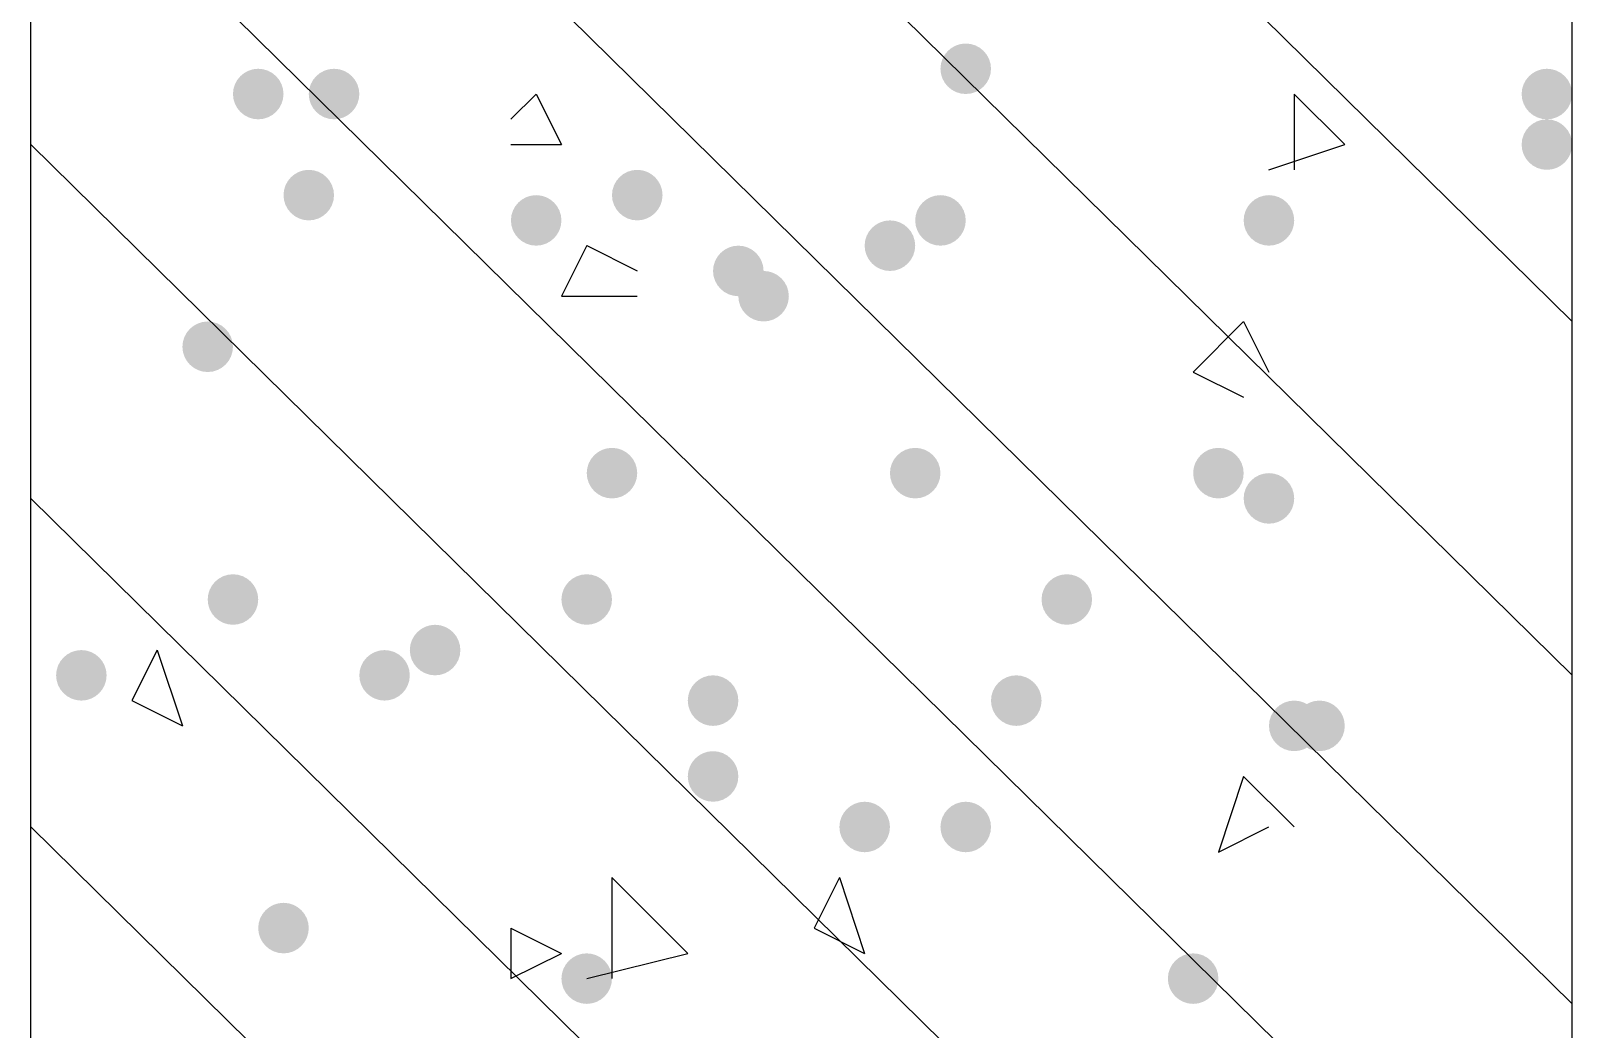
# Model space of a CAD drawing. Header units: inches. Extents: x 11 to 286, y 6 to 196.
# Drawn here: x 184.841 to 187.424, y 93.909 to 95.582 of the extents above; entities that cross this region are included whole.
import ezdxf

# ---------------------------------------------------------------- set-up
doc = ezdxf.new("R2010")
doc.units = ezdxf.units.IN
doc.header["$MEASUREMENT"] = 0
doc.layers.add('PDF_几何图形', color=7, linetype='Continuous')
doc.layers.add('PDF_实体填充', color=7, linetype='Continuous', true_color=0xffffff)

msp = doc.modelspace()

# ---------------------------------------------------------------- hatches: boundary and pattern name
at = {"layer": 'PDF_实体填充', "transparency": 33554559}
h = msp.add_hatch(color=7, dxfattribs=at)
edge = h.paths.add_edge_path(flags=0)
edge.add_spline(control_points=[(186.4501, 95.5181), (186.4501, 95.4948), (186.4311, 95.4758), (186.4078, 95.4758)], knot_values=[0, 0, 0, 0, 1, 1, 1, 1], degree=3, periodic=0)
edge.add_spline(control_points=[(186.4078, 95.4758), (186.3845, 95.4758), (186.3654, 95.4948), (186.3654, 95.5181)], knot_values=[0, 0, 0, 0, 1, 1, 1, 1], degree=3, periodic=0)
edge.add_line((186.3654, 95.5181), (186.3654, 95.5181))
edge.add_spline(control_points=[(186.3654, 95.5181), (186.3654, 95.5414), (186.3845, 95.5604), (186.4078, 95.5604)], knot_values=[0, 0, 0, 0, 1, 1, 1, 1], degree=3, periodic=0)
edge.add_spline(control_points=[(186.4078, 95.5604), (186.4311, 95.5604), (186.4501, 95.5414), (186.4501, 95.5181)], knot_values=[0, 0, 0, 0, 1, 1, 1, 1], degree=3, periodic=0)
edge.add_line((186.4501, 95.5181), (186.4501, 95.5181))
edge.add_line((186.4501, 95.5181), (186.4501, 95.5181))
h = msp.add_hatch(color=7, dxfattribs=at)
edge = h.paths.add_edge_path(flags=0)
edge.add_spline(control_points=[(185.2648, 95.4758), (185.2648, 95.4525), (185.2457, 95.4334), (185.2224, 95.4334)], knot_values=[0, 0, 0, 0, 1, 1, 1, 1], degree=3, periodic=0)
edge.add_spline(control_points=[(185.2224, 95.4334), (185.1992, 95.4334), (185.1801, 95.4525), (185.1801, 95.4758)], knot_values=[0, 0, 0, 0, 1, 1, 1, 1], degree=3, periodic=0)
edge.add_line((185.1801, 95.4758), (185.1801, 95.4758))
edge.add_spline(control_points=[(185.1801, 95.4758), (185.1801, 95.4991), (185.1992, 95.5181), (185.2224, 95.5181)], knot_values=[0, 0, 0, 0, 1, 1, 1, 1], degree=3, periodic=0)
edge.add_spline(control_points=[(185.2224, 95.5181), (185.2457, 95.5181), (185.2648, 95.4991), (185.2648, 95.4758)], knot_values=[0, 0, 0, 0, 1, 1, 1, 1], degree=3, periodic=0)
edge.add_line((185.2648, 95.4758), (185.2648, 95.4758))
edge.add_line((185.2648, 95.4758), (185.2648, 95.4758))
h = msp.add_hatch(color=7, dxfattribs=at)
edge = h.paths.add_edge_path(flags=0)
edge.add_spline(control_points=[(185.3918, 95.4758), (185.3918, 95.4525), (185.3727, 95.4334), (185.3494, 95.4334)], knot_values=[0, 0, 0, 0, 1, 1, 1, 1], degree=3, periodic=0)
edge.add_spline(control_points=[(185.3494, 95.4334), (185.3262, 95.4334), (185.3071, 95.4525), (185.3071, 95.4758)], knot_values=[0, 0, 0, 0, 1, 1, 1, 1], degree=3, periodic=0)
edge.add_line((185.3071, 95.4758), (185.3071, 95.4758))
edge.add_spline(control_points=[(185.3071, 95.4758), (185.3071, 95.4991), (185.3262, 95.5181), (185.3494, 95.5181)], knot_values=[0, 0, 0, 0, 1, 1, 1, 1], degree=3, periodic=0)
edge.add_spline(control_points=[(185.3494, 95.5181), (185.3727, 95.5181), (185.3918, 95.4991), (185.3918, 95.4758)], knot_values=[0, 0, 0, 0, 1, 1, 1, 1], degree=3, periodic=0)
edge.add_line((185.3918, 95.4758), (185.3918, 95.4758))
edge.add_line((185.3918, 95.4758), (185.3918, 95.4758))
h = msp.add_hatch(color=7, dxfattribs=at)
edge = h.paths.add_edge_path(flags=0)
edge.add_spline(control_points=[(187.4238, 95.4758), (187.4238, 95.4525), (187.4047, 95.4334), (187.3814, 95.4334)], knot_values=[0, 0, 0, 0, 1, 1, 1, 1], degree=3, periodic=0)
edge.add_spline(control_points=[(187.3814, 95.4334), (187.3582, 95.4334), (187.3391, 95.4525), (187.3391, 95.4758)], knot_values=[0, 0, 0, 0, 1, 1, 1, 1], degree=3, periodic=0)
edge.add_line((187.3391, 95.4758), (187.3391, 95.4758))
edge.add_spline(control_points=[(187.3391, 95.4758), (187.3391, 95.4991), (187.3582, 95.5181), (187.3814, 95.5181)], knot_values=[0, 0, 0, 0, 1, 1, 1, 1], degree=3, periodic=0)
edge.add_spline(control_points=[(187.3814, 95.5181), (187.4047, 95.5181), (187.4238, 95.4991), (187.4238, 95.4758)], knot_values=[0, 0, 0, 0, 1, 1, 1, 1], degree=3, periodic=0)
edge.add_line((187.4238, 95.4758), (187.4238, 95.4758))
edge.add_line((187.4238, 95.4758), (187.4238, 95.4758))
h = msp.add_hatch(color=7, dxfattribs=at)
edge = h.paths.add_edge_path(flags=0)
edge.add_spline(control_points=[(187.4238, 95.3911), (187.4238, 95.3678), (187.4047, 95.3488), (187.3814, 95.3488)], knot_values=[0, 0, 0, 0, 1, 1, 1, 1], degree=3, periodic=0)
edge.add_spline(control_points=[(187.3814, 95.3488), (187.3582, 95.3488), (187.3391, 95.3678), (187.3391, 95.3911)], knot_values=[0, 0, 0, 0, 1, 1, 1, 1], degree=3, periodic=0)
edge.add_line((187.3391, 95.3911), (187.3391, 95.3911))
edge.add_spline(control_points=[(187.3391, 95.3911), (187.3391, 95.4144), (187.3582, 95.4334), (187.3814, 95.4334)], knot_values=[0, 0, 0, 0, 1, 1, 1, 1], degree=3, periodic=0)
edge.add_spline(control_points=[(187.3814, 95.4334), (187.4047, 95.4334), (187.4238, 95.4144), (187.4238, 95.3911)], knot_values=[0, 0, 0, 0, 1, 1, 1, 1], degree=3, periodic=0)
edge.add_line((187.4238, 95.3911), (187.4238, 95.3911))
edge.add_line((187.4238, 95.3911), (187.4238, 95.3911))
h = msp.add_hatch(color=7, dxfattribs=at)
edge = h.paths.add_edge_path(flags=0)
edge.add_spline(control_points=[(185.3494, 95.3064), (185.3494, 95.2832), (185.3304, 95.2641), (185.3071, 95.2641)], knot_values=[0, 0, 0, 0, 1, 1, 1, 1], degree=3, periodic=0)
edge.add_spline(control_points=[(185.3071, 95.2641), (185.2838, 95.2641), (185.2648, 95.2832), (185.2648, 95.3064)], knot_values=[0, 0, 0, 0, 1, 1, 1, 1], degree=3, periodic=0)
edge.add_line((185.2648, 95.3064), (185.2648, 95.3064))
edge.add_spline(control_points=[(185.2648, 95.3064), (185.2648, 95.3297), (185.2838, 95.3488), (185.3071, 95.3488)], knot_values=[0, 0, 0, 0, 1, 1, 1, 1], degree=3, periodic=0)
edge.add_spline(control_points=[(185.3071, 95.3488), (185.3304, 95.3488), (185.3494, 95.3297), (185.3494, 95.3064)], knot_values=[0, 0, 0, 0, 1, 1, 1, 1], degree=3, periodic=0)
edge.add_line((185.3494, 95.3064), (185.3494, 95.3064))
edge.add_line((185.3494, 95.3064), (185.3494, 95.3064))
h = msp.add_hatch(color=7, dxfattribs=at)
edge = h.paths.add_edge_path(flags=0)
edge.add_spline(control_points=[(185.8998, 95.3064), (185.8998, 95.2832), (185.8807, 95.2641), (185.8574, 95.2641)], knot_values=[0, 0, 0, 0, 1, 1, 1, 1], degree=3, periodic=0)
edge.add_spline(control_points=[(185.8574, 95.2641), (185.8342, 95.2641), (185.8151, 95.2832), (185.8151, 95.3064)], knot_values=[0, 0, 0, 0, 1, 1, 1, 1], degree=3, periodic=0)
edge.add_line((185.8151, 95.3064), (185.8151, 95.3064))
edge.add_spline(control_points=[(185.8151, 95.3064), (185.8151, 95.3297), (185.8342, 95.3488), (185.8574, 95.3488)], knot_values=[0, 0, 0, 0, 1, 1, 1, 1], degree=3, periodic=0)
edge.add_spline(control_points=[(185.8574, 95.3488), (185.8807, 95.3488), (185.8998, 95.3297), (185.8998, 95.3064)], knot_values=[0, 0, 0, 0, 1, 1, 1, 1], degree=3, periodic=0)
edge.add_line((185.8998, 95.3064), (185.8998, 95.3064))
edge.add_line((185.8998, 95.3064), (185.8998, 95.3064))
h = msp.add_hatch(color=7, dxfattribs=at)
edge = h.paths.add_edge_path(flags=0)
edge.add_spline(control_points=[(185.7304, 95.2641), (185.7304, 95.2408), (185.7114, 95.2218), (185.6881, 95.2218)], knot_values=[0, 0, 0, 0, 1, 1, 1, 1], degree=3, periodic=0)
edge.add_spline(control_points=[(185.6881, 95.2218), (185.6648, 95.2218), (185.6458, 95.2408), (185.6458, 95.2641)], knot_values=[0, 0, 0, 0, 1, 1, 1, 1], degree=3, periodic=0)
edge.add_line((185.6458, 95.2641), (185.6458, 95.2641))
edge.add_spline(control_points=[(185.6458, 95.2641), (185.6458, 95.2874), (185.6648, 95.3064), (185.6881, 95.3064)], knot_values=[0, 0, 0, 0, 1, 1, 1, 1], degree=3, periodic=0)
edge.add_spline(control_points=[(185.6881, 95.3064), (185.7114, 95.3064), (185.7304, 95.2874), (185.7304, 95.2641)], knot_values=[0, 0, 0, 0, 1, 1, 1, 1], degree=3, periodic=0)
edge.add_line((185.7304, 95.2641), (185.7304, 95.2641))
edge.add_line((185.7304, 95.2641), (185.7304, 95.2641))
h = msp.add_hatch(color=7, dxfattribs=at)
edge = h.paths.add_edge_path(flags=0)
edge.add_spline(control_points=[(186.4078, 95.2641), (186.4078, 95.2408), (186.3887, 95.2218), (186.3654, 95.2218)], knot_values=[0, 0, 0, 0, 1, 1, 1, 1], degree=3, periodic=0)
edge.add_spline(control_points=[(186.3654, 95.2218), (186.3422, 95.2218), (186.3231, 95.2408), (186.3231, 95.2641)], knot_values=[0, 0, 0, 0, 1, 1, 1, 1], degree=3, periodic=0)
edge.add_line((186.3231, 95.2641), (186.3231, 95.2641))
edge.add_spline(control_points=[(186.3231, 95.2641), (186.3231, 95.2874), (186.3422, 95.3064), (186.3654, 95.3064)], knot_values=[0, 0, 0, 0, 1, 1, 1, 1], degree=3, periodic=0)
edge.add_spline(control_points=[(186.3654, 95.3064), (186.3887, 95.3064), (186.4078, 95.2874), (186.4078, 95.2641)], knot_values=[0, 0, 0, 0, 1, 1, 1, 1], degree=3, periodic=0)
edge.add_line((186.4078, 95.2641), (186.4078, 95.2641))
edge.add_line((186.4078, 95.2641), (186.4078, 95.2641))
h = msp.add_hatch(color=7, dxfattribs=at)
edge = h.paths.add_edge_path(flags=0)
edge.add_spline(control_points=[(186.9581, 95.2641), (186.9581, 95.2408), (186.9391, 95.2218), (186.9158, 95.2218)], knot_values=[0, 0, 0, 0, 1, 1, 1, 1], degree=3, periodic=0)
edge.add_spline(control_points=[(186.9158, 95.2218), (186.8925, 95.2218), (186.8734, 95.2408), (186.8734, 95.2641)], knot_values=[0, 0, 0, 0, 1, 1, 1, 1], degree=3, periodic=0)
edge.add_line((186.8734, 95.2641), (186.8734, 95.2641))
edge.add_spline(control_points=[(186.8734, 95.2641), (186.8734, 95.2874), (186.8925, 95.3064), (186.9158, 95.3064)], knot_values=[0, 0, 0, 0, 1, 1, 1, 1], degree=3, periodic=0)
edge.add_spline(control_points=[(186.9158, 95.3064), (186.9391, 95.3064), (186.9581, 95.2874), (186.9581, 95.2641)], knot_values=[0, 0, 0, 0, 1, 1, 1, 1], degree=3, periodic=0)
edge.add_line((186.9581, 95.2641), (186.9581, 95.2641))
edge.add_line((186.9581, 95.2641), (186.9581, 95.2641))
h = msp.add_hatch(color=7, dxfattribs=at)
edge = h.paths.add_edge_path(flags=0)
edge.add_spline(control_points=[(186.3231, 95.2218), (186.3231, 95.1985), (186.3041, 95.1794), (186.2808, 95.1794)], knot_values=[0, 0, 0, 0, 1, 1, 1, 1], degree=3, periodic=0)
edge.add_spline(control_points=[(186.2808, 95.1794), (186.2575, 95.1794), (186.2384, 95.1985), (186.2384, 95.2218)], knot_values=[0, 0, 0, 0, 1, 1, 1, 1], degree=3, periodic=0)
edge.add_line((186.2384, 95.2218), (186.2384, 95.2218))
edge.add_spline(control_points=[(186.2384, 95.2218), (186.2384, 95.2451), (186.2575, 95.2641), (186.2808, 95.2641)], knot_values=[0, 0, 0, 0, 1, 1, 1, 1], degree=3, periodic=0)
edge.add_spline(control_points=[(186.2808, 95.2641), (186.3041, 95.2641), (186.3231, 95.2451), (186.3231, 95.2218)], knot_values=[0, 0, 0, 0, 1, 1, 1, 1], degree=3, periodic=0)
edge.add_line((186.3231, 95.2218), (186.3231, 95.2218))
edge.add_line((186.3231, 95.2218), (186.3231, 95.2218))
h = msp.add_hatch(color=7, dxfattribs=at)
edge = h.paths.add_edge_path(flags=0)
edge.add_spline(control_points=[(186.0691, 95.1794), (186.0691, 95.1562), (186.0501, 95.1371), (186.0268, 95.1371)], knot_values=[0, 0, 0, 0, 1, 1, 1, 1], degree=3, periodic=0)
edge.add_spline(control_points=[(186.0268, 95.1371), (186.0035, 95.1371), (185.9844, 95.1562), (185.9844, 95.1794)], knot_values=[0, 0, 0, 0, 1, 1, 1, 1], degree=3, periodic=0)
edge.add_line((185.9844, 95.1794), (185.9844, 95.1794))
edge.add_spline(control_points=[(185.9844, 95.1794), (185.9844, 95.2027), (186.0035, 95.2218), (186.0268, 95.2218)], knot_values=[0, 0, 0, 0, 1, 1, 1, 1], degree=3, periodic=0)
edge.add_spline(control_points=[(186.0268, 95.2218), (186.0501, 95.2218), (186.0691, 95.2027), (186.0691, 95.1794)], knot_values=[0, 0, 0, 0, 1, 1, 1, 1], degree=3, periodic=0)
edge.add_line((186.0691, 95.1794), (186.0691, 95.1794))
edge.add_line((186.0691, 95.1794), (186.0691, 95.1794))
h = msp.add_hatch(color=7, dxfattribs=at)
edge = h.paths.add_edge_path(flags=0)
edge.add_spline(control_points=[(186.1114, 95.1371), (186.1114, 95.1138), (186.0924, 95.0948), (186.0691, 95.0948)], knot_values=[0, 0, 0, 0, 1, 1, 1, 1], degree=3, periodic=0)
edge.add_spline(control_points=[(186.0691, 95.0948), (186.0458, 95.0948), (186.0268, 95.1138), (186.0268, 95.1371)], knot_values=[0, 0, 0, 0, 1, 1, 1, 1], degree=3, periodic=0)
edge.add_line((186.0268, 95.1371), (186.0268, 95.1371))
edge.add_spline(control_points=[(186.0268, 95.1371), (186.0268, 95.1604), (186.0458, 95.1794), (186.0691, 95.1794)], knot_values=[0, 0, 0, 0, 1, 1, 1, 1], degree=3, periodic=0)
edge.add_spline(control_points=[(186.0691, 95.1794), (186.0924, 95.1794), (186.1114, 95.1604), (186.1114, 95.1371)], knot_values=[0, 0, 0, 0, 1, 1, 1, 1], degree=3, periodic=0)
edge.add_line((186.1114, 95.1371), (186.1114, 95.1371))
edge.add_line((186.1114, 95.1371), (186.1114, 95.1371))
h = msp.add_hatch(color=7, dxfattribs=at)
edge = h.paths.add_edge_path(flags=0)
edge.add_spline(control_points=[(185.1801, 95.0524), (185.1801, 95.0292), (185.1611, 95.0101), (185.1378, 95.0101)], knot_values=[0, 0, 0, 0, 1, 1, 1, 1], degree=3, periodic=0)
edge.add_spline(control_points=[(185.1378, 95.0101), (185.1145, 95.0101), (185.0954, 95.0292), (185.0954, 95.0524)], knot_values=[0, 0, 0, 0, 1, 1, 1, 1], degree=3, periodic=0)
edge.add_line((185.0954, 95.0524), (185.0954, 95.0524))
edge.add_spline(control_points=[(185.0954, 95.0524), (185.0954, 95.0757), (185.1145, 95.0948), (185.1378, 95.0948)], knot_values=[0, 0, 0, 0, 1, 1, 1, 1], degree=3, periodic=0)
edge.add_spline(control_points=[(185.1378, 95.0948), (185.1611, 95.0948), (185.1801, 95.0757), (185.1801, 95.0524)], knot_values=[0, 0, 0, 0, 1, 1, 1, 1], degree=3, periodic=0)
edge.add_line((185.1801, 95.0524), (185.1801, 95.0524))
edge.add_line((185.1801, 95.0524), (185.1801, 95.0524))
h = msp.add_hatch(color=7, dxfattribs=at)
edge = h.paths.add_edge_path(flags=0)
edge.add_spline(control_points=[(185.8574, 94.8408), (185.8574, 94.8175), (185.8384, 94.7984), (185.8151, 94.7984)], knot_values=[0, 0, 0, 0, 1, 1, 1, 1], degree=3, periodic=0)
edge.add_spline(control_points=[(185.8151, 94.7984), (185.7918, 94.7984), (185.7728, 94.8175), (185.7728, 94.8408)], knot_values=[0, 0, 0, 0, 1, 1, 1, 1], degree=3, periodic=0)
edge.add_line((185.7728, 94.8408), (185.7728, 94.8408))
edge.add_spline(control_points=[(185.7728, 94.8408), (185.7728, 94.8641), (185.7918, 94.8831), (185.8151, 94.8831)], knot_values=[0, 0, 0, 0, 1, 1, 1, 1], degree=3, periodic=0)
edge.add_spline(control_points=[(185.8151, 94.8831), (185.8384, 94.8831), (185.8574, 94.8641), (185.8574, 94.8408)], knot_values=[0, 0, 0, 0, 1, 1, 1, 1], degree=3, periodic=0)
edge.add_line((185.8574, 94.8408), (185.8574, 94.8408))
edge.add_line((185.8574, 94.8408), (185.8574, 94.8408))
h = msp.add_hatch(color=7, dxfattribs=at)
edge = h.paths.add_edge_path(flags=0)
edge.add_spline(control_points=[(186.3654, 94.8408), (186.3654, 94.8175), (186.3464, 94.7984), (186.3231, 94.7984)], knot_values=[0, 0, 0, 0, 1, 1, 1, 1], degree=3, periodic=0)
edge.add_spline(control_points=[(186.3231, 94.7984), (186.2998, 94.7984), (186.2808, 94.8175), (186.2808, 94.8408)], knot_values=[0, 0, 0, 0, 1, 1, 1, 1], degree=3, periodic=0)
edge.add_line((186.2808, 94.8408), (186.2808, 94.8408))
edge.add_spline(control_points=[(186.2808, 94.8408), (186.2808, 94.8641), (186.2998, 94.8831), (186.3231, 94.8831)], knot_values=[0, 0, 0, 0, 1, 1, 1, 1], degree=3, periodic=0)
edge.add_spline(control_points=[(186.3231, 94.8831), (186.3464, 94.8831), (186.3654, 94.8641), (186.3654, 94.8408)], knot_values=[0, 0, 0, 0, 1, 1, 1, 1], degree=3, periodic=0)
edge.add_line((186.3654, 94.8408), (186.3654, 94.8408))
edge.add_line((186.3654, 94.8408), (186.3654, 94.8408))
h = msp.add_hatch(color=7, dxfattribs=at)
edge = h.paths.add_edge_path(flags=0)
edge.add_spline(control_points=[(186.8734, 94.8408), (186.8734, 94.8175), (186.8544, 94.7984), (186.8311, 94.7984)], knot_values=[0, 0, 0, 0, 1, 1, 1, 1], degree=3, periodic=0)
edge.add_spline(control_points=[(186.8311, 94.7984), (186.8078, 94.7984), (186.7888, 94.8175), (186.7888, 94.8408)], knot_values=[0, 0, 0, 0, 1, 1, 1, 1], degree=3, periodic=0)
edge.add_line((186.7888, 94.8408), (186.7888, 94.8408))
edge.add_spline(control_points=[(186.7888, 94.8408), (186.7888, 94.8641), (186.8078, 94.8831), (186.8311, 94.8831)], knot_values=[0, 0, 0, 0, 1, 1, 1, 1], degree=3, periodic=0)
edge.add_spline(control_points=[(186.8311, 94.8831), (186.8544, 94.8831), (186.8734, 94.8641), (186.8734, 94.8408)], knot_values=[0, 0, 0, 0, 1, 1, 1, 1], degree=3, periodic=0)
edge.add_line((186.8734, 94.8408), (186.8734, 94.8408))
edge.add_line((186.8734, 94.8408), (186.8734, 94.8408))
h = msp.add_hatch(color=7, dxfattribs=at)
edge = h.paths.add_edge_path(flags=0)
edge.add_spline(control_points=[(186.9581, 94.7984), (186.9581, 94.7752), (186.9391, 94.7561), (186.9158, 94.7561)], knot_values=[0, 0, 0, 0, 1, 1, 1, 1], degree=3, periodic=0)
edge.add_spline(control_points=[(186.9158, 94.7561), (186.8925, 94.7561), (186.8734, 94.7752), (186.8734, 94.7984)], knot_values=[0, 0, 0, 0, 1, 1, 1, 1], degree=3, periodic=0)
edge.add_line((186.8734, 94.7984), (186.8734, 94.7984))
edge.add_spline(control_points=[(186.8734, 94.7984), (186.8734, 94.8217), (186.8925, 94.8408), (186.9158, 94.8408)], knot_values=[0, 0, 0, 0, 1, 1, 1, 1], degree=3, periodic=0)
edge.add_spline(control_points=[(186.9158, 94.8408), (186.9391, 94.8408), (186.9581, 94.8217), (186.9581, 94.7984)], knot_values=[0, 0, 0, 0, 1, 1, 1, 1], degree=3, periodic=0)
edge.add_line((186.9581, 94.7984), (186.9581, 94.7984))
edge.add_line((186.9581, 94.7984), (186.9581, 94.7984))
h = msp.add_hatch(color=7, dxfattribs=at)
edge = h.paths.add_edge_path(flags=0)
edge.add_spline(control_points=[(185.2224, 94.6291), (185.2224, 94.6058), (185.2034, 94.5868), (185.1801, 94.5868)], knot_values=[0, 0, 0, 0, 1, 1, 1, 1], degree=3, periodic=0)
edge.add_spline(control_points=[(185.1801, 94.5868), (185.1568, 94.5868), (185.1378, 94.6058), (185.1378, 94.6291)], knot_values=[0, 0, 0, 0, 1, 1, 1, 1], degree=3, periodic=0)
edge.add_line((185.1378, 94.6291), (185.1378, 94.6291))
edge.add_spline(control_points=[(185.1378, 94.6291), (185.1378, 94.6524), (185.1568, 94.6714), (185.1801, 94.6714)], knot_values=[0, 0, 0, 0, 1, 1, 1, 1], degree=3, periodic=0)
edge.add_spline(control_points=[(185.1801, 94.6714), (185.2034, 94.6714), (185.2224, 94.6524), (185.2224, 94.6291)], knot_values=[0, 0, 0, 0, 1, 1, 1, 1], degree=3, periodic=0)
edge.add_line((185.2224, 94.6291), (185.2224, 94.6291))
edge.add_line((185.2224, 94.6291), (185.2224, 94.6291))
h = msp.add_hatch(color=7, dxfattribs=at)
edge = h.paths.add_edge_path(flags=0)
edge.add_spline(control_points=[(185.8151, 94.6291), (185.8151, 94.6058), (185.7961, 94.5868), (185.7728, 94.5868)], knot_values=[0, 0, 0, 0, 1, 1, 1, 1], degree=3, periodic=0)
edge.add_spline(control_points=[(185.7728, 94.5868), (185.7495, 94.5868), (185.7304, 94.6058), (185.7304, 94.6291)], knot_values=[0, 0, 0, 0, 1, 1, 1, 1], degree=3, periodic=0)
edge.add_line((185.7304, 94.6291), (185.7304, 94.6291))
edge.add_spline(control_points=[(185.7304, 94.6291), (185.7304, 94.6524), (185.7495, 94.6714), (185.7728, 94.6714)], knot_values=[0, 0, 0, 0, 1, 1, 1, 1], degree=3, periodic=0)
edge.add_spline(control_points=[(185.7728, 94.6714), (185.7961, 94.6714), (185.8151, 94.6524), (185.8151, 94.6291)], knot_values=[0, 0, 0, 0, 1, 1, 1, 1], degree=3, periodic=0)
edge.add_line((185.8151, 94.6291), (185.8151, 94.6291))
edge.add_line((185.8151, 94.6291), (185.8151, 94.6291))
h = msp.add_hatch(color=7, dxfattribs=at)
edge = h.paths.add_edge_path(flags=0)
edge.add_spline(control_points=[(186.6194, 94.6291), (186.6194, 94.6058), (186.6004, 94.5868), (186.5771, 94.5868)], knot_values=[0, 0, 0, 0, 1, 1, 1, 1], degree=3, periodic=0)
edge.add_spline(control_points=[(186.5771, 94.5868), (186.5538, 94.5868), (186.5348, 94.6058), (186.5348, 94.6291)], knot_values=[0, 0, 0, 0, 1, 1, 1, 1], degree=3, periodic=0)
edge.add_line((186.5348, 94.6291), (186.5348, 94.6291))
edge.add_spline(control_points=[(186.5348, 94.6291), (186.5348, 94.6524), (186.5538, 94.6714), (186.5771, 94.6714)], knot_values=[0, 0, 0, 0, 1, 1, 1, 1], degree=3, periodic=0)
edge.add_spline(control_points=[(186.5771, 94.6714), (186.6004, 94.6714), (186.6194, 94.6524), (186.6194, 94.6291)], knot_values=[0, 0, 0, 0, 1, 1, 1, 1], degree=3, periodic=0)
edge.add_line((186.6194, 94.6291), (186.6194, 94.6291))
edge.add_line((186.6194, 94.6291), (186.6194, 94.6291))
h = msp.add_hatch(color=7, dxfattribs=at)
edge = h.paths.add_edge_path(flags=0)
edge.add_spline(control_points=[(185.5611, 94.5444), (185.5611, 94.5212), (185.5421, 94.5021), (185.5188, 94.5021)], knot_values=[0, 0, 0, 0, 1, 1, 1, 1], degree=3, periodic=0)
edge.add_spline(control_points=[(185.5188, 94.5021), (185.4955, 94.5021), (185.4764, 94.5212), (185.4764, 94.5444)], knot_values=[0, 0, 0, 0, 1, 1, 1, 1], degree=3, periodic=0)
edge.add_line((185.4764, 94.5444), (185.4764, 94.5444))
edge.add_spline(control_points=[(185.4764, 94.5444), (185.4764, 94.5677), (185.4955, 94.5868), (185.5188, 94.5868)], knot_values=[0, 0, 0, 0, 1, 1, 1, 1], degree=3, periodic=0)
edge.add_spline(control_points=[(185.5188, 94.5868), (185.5421, 94.5868), (185.5611, 94.5677), (185.5611, 94.5444)], knot_values=[0, 0, 0, 0, 1, 1, 1, 1], degree=3, periodic=0)
edge.add_line((185.5611, 94.5444), (185.5611, 94.5444))
edge.add_line((185.5611, 94.5444), (185.5611, 94.5444))
h = msp.add_hatch(color=7, dxfattribs=at)
edge = h.paths.add_edge_path(flags=0)
edge.add_spline(control_points=[(184.9684, 94.5021), (184.9684, 94.4788), (184.9494, 94.4598), (184.9261, 94.4598)], knot_values=[0, 0, 0, 0, 1, 1, 1, 1], degree=3, periodic=0)
edge.add_spline(control_points=[(184.9261, 94.4598), (184.9028, 94.4598), (184.8838, 94.4788), (184.8838, 94.5021)], knot_values=[0, 0, 0, 0, 1, 1, 1, 1], degree=3, periodic=0)
edge.add_line((184.8838, 94.5021), (184.8838, 94.5021))
edge.add_spline(control_points=[(184.8838, 94.5021), (184.8838, 94.5254), (184.9028, 94.5444), (184.9261, 94.5444)], knot_values=[0, 0, 0, 0, 1, 1, 1, 1], degree=3, periodic=0)
edge.add_spline(control_points=[(184.9261, 94.5444), (184.9494, 94.5444), (184.9684, 94.5254), (184.9684, 94.5021)], knot_values=[0, 0, 0, 0, 1, 1, 1, 1], degree=3, periodic=0)
edge.add_line((184.9684, 94.5021), (184.9684, 94.5021))
edge.add_line((184.9684, 94.5021), (184.9684, 94.5021))
h = msp.add_hatch(color=7, dxfattribs=at)
edge = h.paths.add_edge_path(flags=0)
edge.add_spline(control_points=[(185.4764, 94.5021), (185.4764, 94.4788), (185.4574, 94.4598), (185.4341, 94.4598)], knot_values=[0, 0, 0, 0, 1, 1, 1, 1], degree=3, periodic=0)
edge.add_spline(control_points=[(185.4341, 94.4598), (185.4108, 94.4598), (185.3918, 94.4788), (185.3918, 94.5021)], knot_values=[0, 0, 0, 0, 1, 1, 1, 1], degree=3, periodic=0)
edge.add_line((185.3918, 94.5021), (185.3918, 94.5021))
edge.add_spline(control_points=[(185.3918, 94.5021), (185.3918, 94.5254), (185.4108, 94.5444), (185.4341, 94.5444)], knot_values=[0, 0, 0, 0, 1, 1, 1, 1], degree=3, periodic=0)
edge.add_spline(control_points=[(185.4341, 94.5444), (185.4574, 94.5444), (185.4764, 94.5254), (185.4764, 94.5021)], knot_values=[0, 0, 0, 0, 1, 1, 1, 1], degree=3, periodic=0)
edge.add_line((185.4764, 94.5021), (185.4764, 94.5021))
edge.add_line((185.4764, 94.5021), (185.4764, 94.5021))
h = msp.add_hatch(color=7, dxfattribs=at)
edge = h.paths.add_edge_path(flags=0)
edge.add_spline(control_points=[(186.0268, 94.4598), (186.0268, 94.4365), (186.0077, 94.4174), (185.9844, 94.4174)], knot_values=[0, 0, 0, 0, 1, 1, 1, 1], degree=3, periodic=0)
edge.add_spline(control_points=[(185.9844, 94.4174), (185.9612, 94.4174), (185.9421, 94.4365), (185.9421, 94.4598)], knot_values=[0, 0, 0, 0, 1, 1, 1, 1], degree=3, periodic=0)
edge.add_line((185.9421, 94.4598), (185.9421, 94.4598))
edge.add_spline(control_points=[(185.9421, 94.4598), (185.9421, 94.4831), (185.9612, 94.5021), (185.9844, 94.5021)], knot_values=[0, 0, 0, 0, 1, 1, 1, 1], degree=3, periodic=0)
edge.add_spline(control_points=[(185.9844, 94.5021), (186.0077, 94.5021), (186.0268, 94.4831), (186.0268, 94.4598)], knot_values=[0, 0, 0, 0, 1, 1, 1, 1], degree=3, periodic=0)
edge.add_line((186.0268, 94.4598), (186.0268, 94.4598))
edge.add_line((186.0268, 94.4598), (186.0268, 94.4598))
h = msp.add_hatch(color=7, dxfattribs=at)
edge = h.paths.add_edge_path(flags=0)
edge.add_spline(control_points=[(186.5348, 94.4598), (186.5348, 94.4365), (186.5157, 94.4174), (186.4924, 94.4174)], knot_values=[0, 0, 0, 0, 1, 1, 1, 1], degree=3, periodic=0)
edge.add_spline(control_points=[(186.4924, 94.4174), (186.4692, 94.4174), (186.4501, 94.4365), (186.4501, 94.4598)], knot_values=[0, 0, 0, 0, 1, 1, 1, 1], degree=3, periodic=0)
edge.add_line((186.4501, 94.4598), (186.4501, 94.4598))
edge.add_spline(control_points=[(186.4501, 94.4598), (186.4501, 94.4831), (186.4692, 94.5021), (186.4924, 94.5021)], knot_values=[0, 0, 0, 0, 1, 1, 1, 1], degree=3, periodic=0)
edge.add_spline(control_points=[(186.4924, 94.5021), (186.5157, 94.5021), (186.5348, 94.4831), (186.5348, 94.4598)], knot_values=[0, 0, 0, 0, 1, 1, 1, 1], degree=3, periodic=0)
edge.add_line((186.5348, 94.4598), (186.5348, 94.4598))
edge.add_line((186.5348, 94.4598), (186.5348, 94.4598))
h = msp.add_hatch(color=7, dxfattribs=at)
edge = h.paths.add_edge_path(flags=0)
edge.add_spline(control_points=[(187.0004, 94.4174), (187.0004, 94.3942), (186.9814, 94.3751), (186.9581, 94.3751)], knot_values=[0, 0, 0, 0, 1, 1, 1, 1], degree=3, periodic=0)
edge.add_spline(control_points=[(186.9581, 94.3751), (186.9348, 94.3751), (186.9158, 94.3942), (186.9158, 94.4174)], knot_values=[0, 0, 0, 0, 1, 1, 1, 1], degree=3, periodic=0)
edge.add_line((186.9158, 94.4174), (186.9158, 94.4174))
edge.add_spline(control_points=[(186.9158, 94.4174), (186.9158, 94.4407), (186.9348, 94.4598), (186.9581, 94.4598)], knot_values=[0, 0, 0, 0, 1, 1, 1, 1], degree=3, periodic=0)
edge.add_spline(control_points=[(186.9581, 94.4598), (186.9814, 94.4598), (187.0004, 94.4407), (187.0004, 94.4174)], knot_values=[0, 0, 0, 0, 1, 1, 1, 1], degree=3, periodic=0)
edge.add_line((187.0004, 94.4174), (187.0004, 94.4174))
edge.add_line((187.0004, 94.4174), (187.0004, 94.4174))
h = msp.add_hatch(color=7, dxfattribs=at)
edge = h.paths.add_edge_path(flags=0)
edge.add_spline(control_points=[(187.0428, 94.4174), (187.0428, 94.3942), (187.0237, 94.3751), (187.0004, 94.3751)], knot_values=[0, 0, 0, 0, 1, 1, 1, 1], degree=3, periodic=0)
edge.add_spline(control_points=[(187.0004, 94.3751), (186.9772, 94.3751), (186.9581, 94.3942), (186.9581, 94.4174)], knot_values=[0, 0, 0, 0, 1, 1, 1, 1], degree=3, periodic=0)
edge.add_line((186.9581, 94.4174), (186.9581, 94.4174))
edge.add_spline(control_points=[(186.9581, 94.4174), (186.9581, 94.4407), (186.9772, 94.4598), (187.0004, 94.4598)], knot_values=[0, 0, 0, 0, 1, 1, 1, 1], degree=3, periodic=0)
edge.add_spline(control_points=[(187.0004, 94.4598), (187.0237, 94.4598), (187.0428, 94.4407), (187.0428, 94.4174)], knot_values=[0, 0, 0, 0, 1, 1, 1, 1], degree=3, periodic=0)
edge.add_line((187.0428, 94.4174), (187.0428, 94.4174))
edge.add_line((187.0428, 94.4174), (187.0428, 94.4174))
h = msp.add_hatch(color=7, dxfattribs=at)
edge = h.paths.add_edge_path(flags=0)
edge.add_spline(control_points=[(186.0268, 94.3328), (186.0268, 94.3095), (186.0077, 94.2904), (185.9844, 94.2904)], knot_values=[0, 0, 0, 0, 1, 1, 1, 1], degree=3, periodic=0)
edge.add_spline(control_points=[(185.9844, 94.2904), (185.9612, 94.2904), (185.9421, 94.3095), (185.9421, 94.3328)], knot_values=[0, 0, 0, 0, 1, 1, 1, 1], degree=3, periodic=0)
edge.add_line((185.9421, 94.3328), (185.9421, 94.3328))
edge.add_spline(control_points=[(185.9421, 94.3328), (185.9421, 94.3561), (185.9612, 94.3751), (185.9844, 94.3751)], knot_values=[0, 0, 0, 0, 1, 1, 1, 1], degree=3, periodic=0)
edge.add_spline(control_points=[(185.9844, 94.3751), (186.0077, 94.3751), (186.0268, 94.3561), (186.0268, 94.3328)], knot_values=[0, 0, 0, 0, 1, 1, 1, 1], degree=3, periodic=0)
edge.add_line((186.0268, 94.3328), (186.0268, 94.3328))
edge.add_line((186.0268, 94.3328), (186.0268, 94.3328))
h = msp.add_hatch(color=7, dxfattribs=at)
edge = h.paths.add_edge_path(flags=0)
edge.add_spline(control_points=[(186.2808, 94.2481), (186.2808, 94.2248), (186.2617, 94.2058), (186.2384, 94.2058)], knot_values=[0, 0, 0, 0, 1, 1, 1, 1], degree=3, periodic=0)
edge.add_spline(control_points=[(186.2384, 94.2058), (186.2152, 94.2058), (186.1961, 94.2248), (186.1961, 94.2481)], knot_values=[0, 0, 0, 0, 1, 1, 1, 1], degree=3, periodic=0)
edge.add_line((186.1961, 94.2481), (186.1961, 94.2481))
edge.add_spline(control_points=[(186.1961, 94.2481), (186.1961, 94.2714), (186.2152, 94.2904), (186.2384, 94.2904)], knot_values=[0, 0, 0, 0, 1, 1, 1, 1], degree=3, periodic=0)
edge.add_spline(control_points=[(186.2384, 94.2904), (186.2617, 94.2904), (186.2808, 94.2714), (186.2808, 94.2481)], knot_values=[0, 0, 0, 0, 1, 1, 1, 1], degree=3, periodic=0)
edge.add_line((186.2808, 94.2481), (186.2808, 94.2481))
edge.add_line((186.2808, 94.2481), (186.2808, 94.2481))
h = msp.add_hatch(color=7, dxfattribs=at)
edge = h.paths.add_edge_path(flags=0)
edge.add_spline(control_points=[(186.4501, 94.2481), (186.4501, 94.2248), (186.4311, 94.2058), (186.4078, 94.2058)], knot_values=[0, 0, 0, 0, 1, 1, 1, 1], degree=3, periodic=0)
edge.add_spline(control_points=[(186.4078, 94.2058), (186.3845, 94.2058), (186.3654, 94.2248), (186.3654, 94.2481)], knot_values=[0, 0, 0, 0, 1, 1, 1, 1], degree=3, periodic=0)
edge.add_line((186.3654, 94.2481), (186.3654, 94.2481))
edge.add_spline(control_points=[(186.3654, 94.2481), (186.3654, 94.2714), (186.3845, 94.2904), (186.4078, 94.2904)], knot_values=[0, 0, 0, 0, 1, 1, 1, 1], degree=3, periodic=0)
edge.add_spline(control_points=[(186.4078, 94.2904), (186.4311, 94.2904), (186.4501, 94.2714), (186.4501, 94.2481)], knot_values=[0, 0, 0, 0, 1, 1, 1, 1], degree=3, periodic=0)
edge.add_line((186.4501, 94.2481), (186.4501, 94.2481))
edge.add_line((186.4501, 94.2481), (186.4501, 94.2481))
h = msp.add_hatch(color=7, dxfattribs=at)
edge = h.paths.add_edge_path(flags=0)
edge.add_spline(control_points=[(185.3071, 94.0788), (185.3071, 94.0555), (185.2881, 94.0364), (185.2648, 94.0364)], knot_values=[0, 0, 0, 0, 1, 1, 1, 1], degree=3, periodic=0)
edge.add_spline(control_points=[(185.2648, 94.0364), (185.2415, 94.0364), (185.2224, 94.0555), (185.2224, 94.0788)], knot_values=[0, 0, 0, 0, 1, 1, 1, 1], degree=3, periodic=0)
edge.add_line((185.2224, 94.0788), (185.2224, 94.0788))
edge.add_spline(control_points=[(185.2224, 94.0788), (185.2224, 94.1021), (185.2415, 94.1211), (185.2648, 94.1211)], knot_values=[0, 0, 0, 0, 1, 1, 1, 1], degree=3, periodic=0)
edge.add_spline(control_points=[(185.2648, 94.1211), (185.2881, 94.1211), (185.3071, 94.1021), (185.3071, 94.0788)], knot_values=[0, 0, 0, 0, 1, 1, 1, 1], degree=3, periodic=0)
edge.add_line((185.3071, 94.0788), (185.3071, 94.0788))
edge.add_line((185.3071, 94.0788), (185.3071, 94.0788))
h = msp.add_hatch(color=7, dxfattribs=at)
edge = h.paths.add_edge_path(flags=0)
edge.add_spline(control_points=[(185.8151, 93.9941), (185.8151, 93.9708), (185.7961, 93.9518), (185.7728, 93.9518)], knot_values=[0, 0, 0, 0, 1, 1, 1, 1], degree=3, periodic=0)
edge.add_spline(control_points=[(185.7728, 93.9518), (185.7495, 93.9518), (185.7304, 93.9708), (185.7304, 93.9941)], knot_values=[0, 0, 0, 0, 1, 1, 1, 1], degree=3, periodic=0)
edge.add_line((185.7304, 93.9941), (185.7304, 93.9941))
edge.add_spline(control_points=[(185.7304, 93.9941), (185.7304, 94.0174), (185.7495, 94.0364), (185.7728, 94.0364)], knot_values=[0, 0, 0, 0, 1, 1, 1, 1], degree=3, periodic=0)
edge.add_spline(control_points=[(185.7728, 94.0364), (185.7961, 94.0364), (185.8151, 94.0174), (185.8151, 93.9941)], knot_values=[0, 0, 0, 0, 1, 1, 1, 1], degree=3, periodic=0)
edge.add_line((185.8151, 93.9941), (185.8151, 93.9941))
edge.add_line((185.8151, 93.9941), (185.8151, 93.9941))
h = msp.add_hatch(color=7, dxfattribs=at)
edge = h.paths.add_edge_path(flags=0)
edge.add_spline(control_points=[(186.8311, 93.9941), (186.8311, 93.9708), (186.8121, 93.9518), (186.7888, 93.9518)], knot_values=[0, 0, 0, 0, 1, 1, 1, 1], degree=3, periodic=0)
edge.add_spline(control_points=[(186.7888, 93.9518), (186.7655, 93.9518), (186.7464, 93.9708), (186.7464, 93.9941)], knot_values=[0, 0, 0, 0, 1, 1, 1, 1], degree=3, periodic=0)
edge.add_line((186.7464, 93.9941), (186.7464, 93.9941))
edge.add_spline(control_points=[(186.7464, 93.9941), (186.7464, 94.0174), (186.7655, 94.0364), (186.7888, 94.0364)], knot_values=[0, 0, 0, 0, 1, 1, 1, 1], degree=3, periodic=0)
edge.add_spline(control_points=[(186.7888, 94.0364), (186.8121, 94.0364), (186.8311, 94.0174), (186.8311, 93.9941)], knot_values=[0, 0, 0, 0, 1, 1, 1, 1], degree=3, periodic=0)
edge.add_line((186.8311, 93.9941), (186.8311, 93.9941))
edge.add_line((186.8311, 93.9941), (186.8311, 93.9941))

# ---------------------------------------------------------------- linework, layer by layer
at = {"layer": 'PDF_几何图形'}
for p, q in [((184.8414, 70.5414), (184.8414, 107.3291)), ((187.4238, 68.0014), (187.4238, 107.3291)), ((184.8414, 97.6348), (187.4238, 95.0948)), ((184.8414, 97.0421), (187.4238, 94.5021)), ((184.8414, 96.4918), (187.4238, 93.9518)), ((184.8414, 95.9414), (187.4238, 93.4014)), ((185.6881, 95.4758), (185.6458, 95.4334)), ((185.6881, 95.4758), (185.7304, 95.3911)), ((186.9581, 95.4758), (187.0428, 95.3911)), ((186.9581, 95.4758), (186.9581, 95.3488)), ((184.8414, 95.3911), (187.4238, 92.8511)), ((185.6458, 95.3911), (185.7304, 95.3911)), ((186.9158, 95.3488), (187.0428, 95.3911)), ((185.7728, 95.2218), (185.7304, 95.1371)), ((185.7728, 95.2218), (185.8574, 95.1794)), ((185.7304, 95.1371), (185.8574, 95.1371)), ((186.8734, 95.0948), (186.7888, 95.0101)), ((186.8734, 95.0948), (186.9158, 95.0101)), ((186.7888, 95.0101), (186.8734, 94.9678)), ((184.8414, 94.7984), (187.4238, 92.2584)), ((185.0531, 94.5444), (185.0108, 94.4598)), ((185.0531, 94.5444), (185.0954, 94.4174)), ((185.0108, 94.4598), (185.0954, 94.4174)), ((186.8734, 94.3328), (186.8311, 94.2058)), ((186.8734, 94.3328), (186.9581, 94.2481)), ((184.8414, 94.2481), (187.4238, 91.7081)), ((186.8311, 94.2058), (186.9158, 94.2481)), ((185.8151, 94.1634), (185.9421, 94.0364)), ((185.8151, 94.1634), (185.8151, 93.9941)), ((186.1961, 94.1634), (186.1538, 94.0788)), ((186.1961, 94.1634), (186.2384, 94.0364)), ((185.6458, 94.0788), (185.7304, 94.0364)), ((185.6458, 94.0788), (185.6458, 93.9941)), ((186.1538, 94.0788), (186.2384, 94.0364)), ((185.6458, 93.9941), (185.7304, 94.0364)), ((185.7728, 93.9941), (185.9421, 94.0364))]:
    msp.add_line(p, q, dxfattribs=at)

doc.saveas('drawing.dxf')
